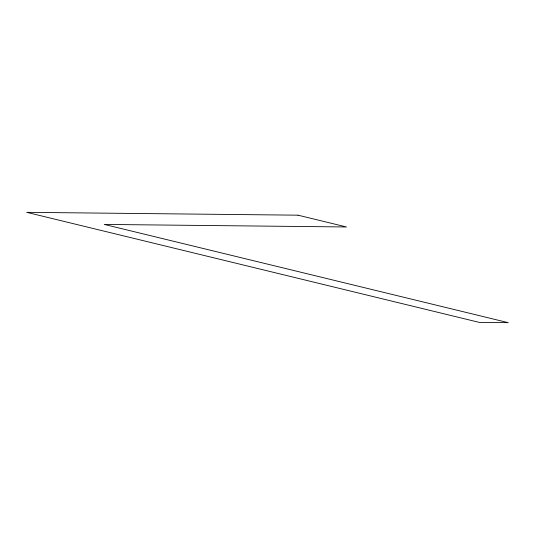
<?xml version="1.0" encoding="UTF-8"?>
<svg xmlns="http://www.w3.org/2000/svg" width="535" height="535" viewBox="0 0 535 535"><rect width="100%" height="100%" fill="white"/><g stroke="black" fill="none" stroke-linecap="round" stroke-linejoin="round"><path stroke-width="0.8" d="M298.002 215.177L26.75 212.335L479.186 322.364L508.25 322.665L104.292 224.426L346.479 226.967L298.002 215.177"/></g></svg>
